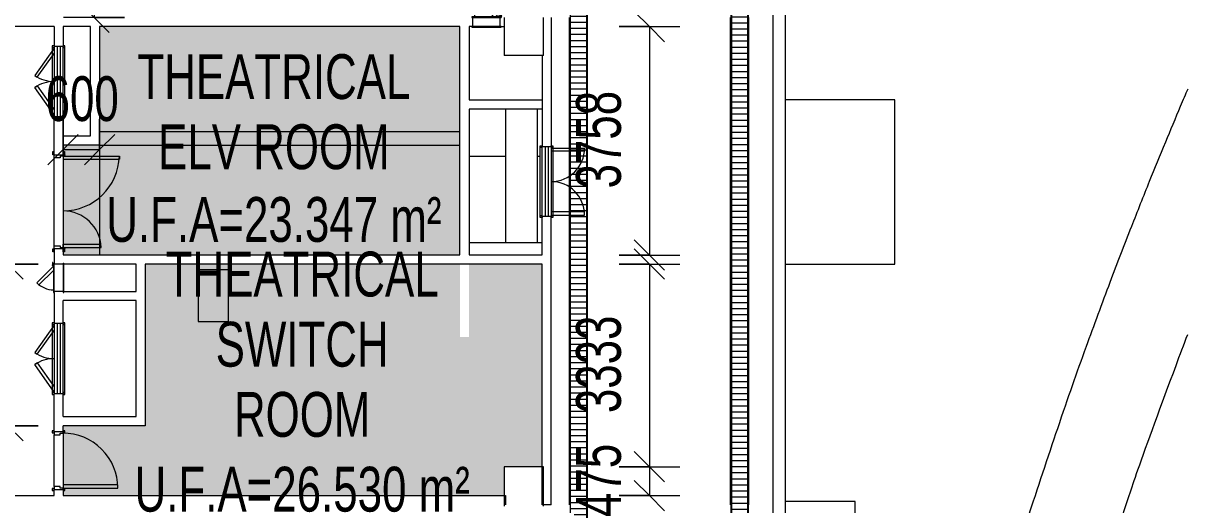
# Model space of a CAD drawing. Header units: millimetres. Extents: x 35540 to 832230, y -10956 to 416550.
# Drawn here: x 153857 to 173004, y 15724 to 23644 of the extents above; entities that cross this region are included whole.
import ezdxf

# ---------------------------------------------------------------- set-up
doc = ezdxf.new("R2010")
doc.units = ezdxf.units.MM
for name, color, linetype, lineweight in [('A-ANNO-DIMS', 211, 'Continuous', 5), ('A-ANNO-DIMS-500', 211, 'Continuous', 5), ('A-AREA-IDEN', 2, 'Continuous', 15), ('A-AREA-PATT', 32, 'Continuous', 5), ('A-DOOR', 31, 'Continuous', 5), ('A-DOOR-FRAM', 31, 'Continuous', 15), ('A-FLOR', 192, 'Continuous', 5), ('A-FLOR-LEVL', 51, 'Continuous', 5), ('A-WALL', 113, 'Continuous', 5), ('Q-CASE', 31, 'Continuous', 5), ('S-COLS', 52, 'Continuous', 5)]:
    doc.layers.add(name, color=color, linetype=linetype, lineweight=lineweight)
doc.styles.add('Arial', font='arial.ttf', dxfattribs={"width": 0.7, "height": 737.649701})
doc.dimstyles.new('Linear_-_1_5mm_Arial', dxfattribs={"dimscale": 304.8, "dimtxt": 750, "dimasz": 1.64042, "dimexe": 1.64042, "dimexo": 0.0625, "dimgap": 0.82021, "dimtad": 1, "dimdec": 0, "dimzin": 0, "dimdsep": 46, "dimtxsty": 'Arial', "dimblk1": 'OBLIQUE', "dimblk2": 'OBLIQUE', "dimsah": 1, "dimcen": 0.09, "dimadec": 0, "dimazin": 0, "dimtfac": 1, "dimtdec": 4, "dimtix": 1, "dimtmove": 0, "dimatfit": 3, "dimfxl": 1.64042, "dimfxlon": 1, "dimtvp": 1, "dimtolj": 1, "dimtzin": 0, "dimarcsym": 2})

# ---------------------------------------------------------------- blocks, each defined once
blk = doc.blocks.new('M_Double-Uneven - _M33_ 1500 x 2200-14592180-1_F U_F_A_')
at = {"layer": 'A-DOOR', "lineweight": 15}
for p, q in [((-1448, 75), (-1398, 75)), ((-1448, -76), (-1448, 75)), ((-1398, 75), (-1398, -24)), ((52, 75), (102, 75)), ((52, -24), (52, 75)), ((102, 75), (102, -76)), ((-1423, -24), (-1423, -76)), ((-1398, -24), (-1423, -24)), ((-1423, -75), (-1423, -698)), ((-1423, -75), (-1372, -75)), ((-1372, -75), (-1372, -698)), ((26, -75), (26, -1000)), ((77, -75), (26, -75)), ((77, -24), (52, -24)), ((77, -76), (77, -24)), ((77, -75), (77, -1000)), ((-1423, -698), (-1401, -698)), ((77, -1000), (26, -1000))]:
    blk.add_line(p, q, dxfattribs=at)
at = {"layer": 'A-DOOR'}
for p, q in [((-1448, -96), (-1485, -96)), ((-1485, -96), (-1485, -101)), ((-1485, -101), (-1448, -101)), ((-1395, -76), (-1448, -76)), ((-1448, -76), (-1448, -99)), ((-1433, -99), (-1433, -81)), ((-1433, -81), (-1395, -81)), ((-1395, -81), (-1395, -76)), ((102, -76), (49, -76)), ((49, -76), (49, -81)), ((49, -81), (87, -81)), ((87, -81), (87, -99)), ((102, -99), (102, -76)), ((139, -96), (102, -96)), ((102, -101), (139, -101)), ((139, -101), (139, -96))]:
    blk.add_line(p, q, dxfattribs=at)
for centre, radius, start, end in [((-1440, -99), 7.5, 199.4712, 360), ((-1440, -99), 7.5, 180, 360), ((-1440, -99), 2, 180, 360), ((-1448, -75), 625, 272.2924, 0), ((102, -75), 925, 180, 268.4513), ((94, -99), 7.5, 180, 340.5288), ((94, -99), 7.5, 180, 0), ((94, -99), 2, 180, 0)]:
    blk.add_arc(centre, radius, start, end, dxfattribs=at)
at = {"layer": 'A-DOOR-FRAM'}
for p, q in [((-1498, 96), (-1448, 96)), ((-1498, 76), (-1498, 96)), ((-1448, 76), (-1498, 76)), ((-1448, 96), (-1448, 76)), ((102, 76), (102, 96)), ((102, 96), (152, 96)), ((152, 76), (102, 76)), ((152, 96), (152, 76)), ((-1498, -76), (-1448, -76)), ((-1498, -96), (-1498, -76)), ((-1485, -96), (-1498, -96)), ((102, -76), (152, -76)), ((152, -96), (139, -96)), ((152, -76), (152, -96))]:
    blk.add_line(p, q, dxfattribs=at)
blk = doc.blocks.new('DLN-Single Door__X01_ - _M05y_ 900 x 2200 _WH_-16935531-1_F U_F_A_')
at = {"layer": 'A-DOOR'}
for p, q in [((-460, 105), (-490, 105)), ((-490, 105), (-490, 75)), ((-490, 75), (-460, 75)), ((-460, 75), (-460, 105)), ((490, 105), (460, 105)), ((460, 105), (460, 75)), ((460, 75), (490, 75)), ((490, 75), (490, 105)), ((-460, -75), (-490, -75)), ((-490, -75), (-490, -105)), ((-490, -105), (-460, -105)), ((-460, -105), (-460, -75)), ((-400, -75), (-450, -75)), ((-450, -75), (-450, -975)), ((-400, -975), (-400, -75)), ((490, -75), (460, -75)), ((460, -75), (460, -105)), ((460, -105), (490, -105)), ((490, -105), (490, -75)), ((-450, -975), (-400, -975))]:
    blk.add_line(p, q, dxfattribs=at)
blk.add_arc((-450, -75), 900, 270, 0.5, dxfattribs=at)
at = {"layer": 'A-DOOR-FRAM'}
for p, q in [((-425, 75), (-475, 75)), ((-475, 75), (-475, -75)), ((-425, -25), (-425, 75)), ((425, 75), (425, -25)), ((475, 75), (425, 75)), ((475, -75), (475, 75)), ((-475, -75), (-450, -75)), ((-450, -75), (-450, -25)), ((-450, -25), (-425, -25)), ((425, -25), (450, -25)), ((450, -25), (450, -75)), ((450, -75), (475, -75))]:
    blk.add_line(p, q, dxfattribs=at)
blk = doc.blocks.new('DLN-Surface Channel-L1 - 300x150 _WD_-12820414-1_F U_F_A_')
at = {"layer": 'Q-CASE'}
h = blk.add_hatch(dxfattribs=at)
h.set_pattern_fill('FP_17', color=256, style=0, pattern_type=2)
h.set_pattern_definition([(90, (73762.67, 0), (-100, 6e-15), [])])
h.paths.add_polyline_path([(-26615, -285), (285, -285), (15, -15), (-26615, -15)], flags=0)
for p, q in [((10, -10), (-26615, -10)), ((15, -15), (-26615, -15)), ((-26615, -285), (285, -285)), ((290, -290), (-26615, -290))]:
    blk.add_line(p, q, dxfattribs=at)
blk = doc.blocks.new('DLN-Surface Channel-S1 - 300x150 _WD_-15637421-1_F U_F_A_')
at = {"layer": 'Q-CASE'}
h = blk.add_hatch(dxfattribs=at)
h.set_pattern_fill('FP_19', color=256, style=0, pattern_type=2)
h.set_pattern_definition([(270, (73747.67, 609.6), (100, 6e-15), [])])
h.paths.add_polyline_path([(21565, -135), (21565, 135), (-21565, 135), (-21565, -135), (20937, -135)], flags=0)
for p, q in [((-21565, 140), (21565, 140)), ((21565, 135), (-21565, 135)), ((-21565, -135), (21565, -135)), ((21565, -140), (-21565, -140))]:
    blk.add_line(p, q, dxfattribs=at)
blk = doc.blocks.new('DLN-Double Door-AP - _AP09_ 1100 x 2100 _WH_-10331310-1_F U_F_A_')
at = {"layer": 'A-DOOR'}
for p, q in [((-550, 625), (-500, 625)), ((-550, 75), (-550, 625)), ((-500, 625), (-500, 75)), ((500, 625), (500, 75)), ((550, 625), (500, 625)), ((550, 75), (550, 625)), ((-575, 75), (575, 75)), ((-575, 25), (-575, 75)), ((-575, -25), (-575, 25)), ((-575, 25), (575, 25)), ((575, 75), (575, 25)), ((575, 25), (575, -25)), ((-575, -75), (-575, -25)), ((-575, -25), (575, -25)), ((575, -75), (-575, -75)), ((575, -25), (575, -75))]:
    blk.add_line(p, q, dxfattribs=at)
for centre, start, end in [((-550, 75), 0.0124, 90), ((550, 75), 90, 179.9876)]:
    blk.add_arc(centre, 550, start, end, dxfattribs=at)
at = {"layer": 'A-DOOR-FRAM'}
for p, q in [((-590, 105), (-560, 105)), ((-590, 75), (-590, 105)), ((-575, 75), (-590, 75)), ((-560, 105), (-560, 75)), ((560, 105), (590, 105)), ((560, 75), (560, 105)), ((590, 75), (575, 75)), ((590, 105), (590, 75)), ((-590, -75), (-575, -75)), ((-590, -105), (-590, -75)), ((-560, -105), (-590, -105)), ((-560, -75), (-560, -105)), ((560, -105), (560, -75)), ((590, -105), (560, -105)), ((575, -75), (590, -75)), ((590, -75), (590, -105))]:
    blk.add_line(p, q, dxfattribs=at)
at = {"layer": 'A-DOOR-FRAM', "lineweight": 5}
for p, q in [((-560, 105), (560, 105)), ((560, -105), (-560, -105))]:
    blk.add_line(p, q, dxfattribs=at)
blk = doc.blocks.new('DLN-Double Door-AP - _AP09_ 1100 x 2100 _WH_-14591878-1_F U_F_A_')
at = {"layer": 'A-DOOR'}
for p, q in [((575, 75), (-575, 75)), ((-575, 75), (-575, 25)), ((-575, 25), (-575, -25)), ((-575, 25), (575, 25)), ((575, 25), (575, 75)), ((575, -25), (575, 25)), ((-575, -25), (-575, -75)), ((-575, -25), (575, -25)), ((-575, -75), (575, -75)), ((-550, -75), (-99, -390)), ((-71, -350), (-463, -75)), ((71, -350), (463, -75)), ((550, -75), (99, -390)), ((575, -75), (575, -25)), ((-99, -390), (-71, -350)), ((99, -390), (71, -350))]:
    blk.add_line(p, q, dxfattribs=at)
for centre, start, end in [((-550, -75), 325, 359.9926), ((550, -75), 180.0074, 215)]:
    blk.add_arc(centre, 550, start, end, dxfattribs=at)
at = {"layer": 'A-DOOR-FRAM'}
for p, q in [((-560, 105), (-590, 105)), ((-590, 105), (-590, 75)), ((-590, 75), (-575, 75)), ((-560, 75), (-560, 105)), ((560, 105), (560, 75)), ((590, 105), (560, 105)), ((575, 75), (590, 75)), ((590, 75), (590, 105)), ((-575, -75), (-590, -75)), ((-590, -75), (-590, -105)), ((-590, -105), (-560, -105)), ((-560, -105), (-560, -75)), ((560, -75), (560, -105)), ((560, -105), (590, -105)), ((590, -75), (575, -75)), ((590, -105), (590, -75))]:
    blk.add_line(p, q, dxfattribs=at)
at = {"layer": 'A-DOOR-FRAM', "lineweight": 5}
for p, q in [((560, 105), (-560, 105)), ((-560, -105), (560, -105))]:
    blk.add_line(p, q, dxfattribs=at)
blk = doc.blocks.new('DLN-Access Panel__AP01_ - _AP01_ 400 x 1100 _WH_-13598981-1_F U_F_A_')
at = {"layer": 'A-DOOR'}
for p, q in [((-240, 75), (-240, 85)), ((240, 85), (-240, 85)), ((-240, 75), (240, 75)), ((240, 75), (240, 85)), ((-215, -95), (-253, -95)), ((-253, -95), (-253, -100)), ((-253, -100), (-215, -100)), ((-240, -85), (-240, -75)), ((240, -75), (-240, -75)), ((-240, -85), (240, -85)), ((-215, -85), (-215, -97)), ((-200, -97), (-200, -85)), ((-190, -85), (83, -358)), ((118, -322), (-119, -85)), ((240, -85), (240, -75)), ((83, -358), (118, -322))]:
    blk.add_line(p, q, dxfattribs=at)
for centre, radius, start, end in [((-208, -97), 7.5, 199.4712, 360), ((-208, -97), 7.5, 180, 0), ((-208, -97), 7.5, 199.4712, 360), ((-208, -97), 7.5, 195, 0), ((-208, -97), 2, 180, 360), ((-208, -97), 2, 180, 360), ((-200, -75), 400, 315, 358.5193)]:
    blk.add_arc(centre, radius, start, end, dxfattribs=at)
at = {"layer": 'A-DOOR-FRAM', "lineweight": 5}
for p, q in [((-225, 75), (-225, -75)), ((225, 75), (225, -75))]:
    blk.add_line(p, q, dxfattribs=at)
blk = doc.blocks.new('DLN-Access Panel__AP01_ - _AP01_ 400 x 1100 _WH_-13776948-1_F U_F_A_')
at = {"layer": 'A-DOOR'}
for p, q in [((-240, 75), (-240, 85)), ((240, 85), (-240, 85)), ((-240, 75), (240, 75)), ((240, 75), (240, 85)), ((-215, -95), (-253, -95)), ((-253, -95), (-253, -100)), ((-253, -100), (-215, -100)), ((-240, -85), (-240, -75)), ((240, -75), (-240, -75)), ((-240, -85), (240, -85)), ((-215, -85), (-215, -97)), ((-200, -97), (-200, -85)), ((-190, -85), (83, -358)), ((118, -322), (-119, -85)), ((240, -85), (240, -75)), ((83, -358), (118, -322))]:
    blk.add_line(p, q, dxfattribs=at)
for centre, radius, start, end in [((-208, -97), 7.5, 199.4712, 360), ((-208, -97), 7.5, 180, 0), ((-208, -97), 7.5, 199.4712, 360), ((-208, -97), 7.5, 195, 0), ((-208, -97), 2, 180, 360), ((-208, -97), 2, 180, 360), ((-200, -75), 400, 315, 358.5193)]:
    blk.add_arc(centre, radius, start, end, dxfattribs=at)
at = {"layer": 'A-DOOR-FRAM', "lineweight": 5}
for p, q in [((-225, 75), (-225, -75)), ((225, 75), (225, -75))]:
    blk.add_line(p, q, dxfattribs=at)
blk = doc.blocks.new('DIMBLOCK63-1_F U_F_A_')
at = {"layer": 'A-ANNO-DIMS-500'}
for p, q in [((155020, 31457), (154770, 31707)), ((155520, 31457), (154520, 31457)), ((155020, 31457), (155020, 23740)), ((155020, 31457), (155270, 31207)), ((155020, 31457), (155520, 31457)), ((155020, 23740), (154770, 23990)), ((155520, 23740), (154520, 23740)), ((155020, 23740), (155270, 23490)), ((155020, 23740), (155520, 23740))]:
    blk.add_line(p, q, dxfattribs=at)
at = {"layer": 'A-ANNO-DIMS-500', "color": 0, "insert": (153813, 26814), "char_height": 737.6, "width": 1883.08, "attachment_point": 1, "rotation": 90, "line_spacing_factor": 0.938532, "style": 'Arial'}
blk.add_mtext('7717', dxfattribs=at)
blk = doc.blocks.new('_Oblique')
at = {"color": 0, "linetype": 'ByBlock', "lineweight": -2}
blk.add_line((-0.5, -0.5), (0.5, 0.5), dxfattribs=at)
blk = doc.blocks.new('DIMBLOCK66-1_F U_F_A_')
at = {"layer": 'A-ANNO-DIMS-500'}
for p, q in [((164153, 23590), (163903, 23840)), ((163653, 23590), (164653, 23590)), ((164153, 23590), (163653, 23590)), ((164153, 23590), (164153, 19832)), ((164153, 23590), (164403, 23340)), ((164153, 19832), (163903, 20082)), ((163653, 19832), (164653, 19832)), ((164153, 19832), (163653, 19832)), ((164153, 19832), (164403, 19582))]:
    blk.add_line(p, q, dxfattribs=at)
at = {"layer": 'A-ANNO-DIMS-500', "color": 0, "insert": (162946, 20927), "char_height": 737.6, "width": 1883.08, "attachment_point": 1, "rotation": 90, "line_spacing_factor": 0.938532, "style": 'Arial'}
blk.add_mtext('3758', dxfattribs=at)
blk = doc.blocks.new('DIMBLOCK67-1_F U_F_A_')
at = {"layer": 'A-ANNO-DIMS-500'}
for p, q in [((164153, 19682), (163903, 19932)), ((163653, 19682), (164653, 19682)), ((164153, 19682), (163653, 19682)), ((164153, 19682), (164153, 16349)), ((164153, 19682), (164403, 19432)), ((164153, 16349), (163903, 16599)), ((163653, 16349), (164653, 16349)), ((164153, 16349), (163653, 16349)), ((164153, 16349), (164403, 16099))]:
    blk.add_line(p, q, dxfattribs=at)
at = {"layer": 'A-ANNO-DIMS-500', "color": 0, "insert": (162946, 17231), "char_height": 737.6, "width": 1883.08, "attachment_point": 1, "rotation": 90, "line_spacing_factor": 0.938532, "style": 'Arial'}
blk.add_mtext('3333', dxfattribs=at)
blk = doc.blocks.new('DIMBLOCK68-1_F U_F_A_')
at = {"layer": 'A-ANNO-DIMS-500'}
for p, q in [((164153, 16349), (163903, 16599)), ((163653, 16349), (164653, 16349)), ((164153, 16349), (163653, 16349)), ((164153, 16349), (164153, 15874)), ((164153, 16349), (164403, 16099)), ((164153, 15874), (163903, 16124)), ((163653, 15874), (164653, 15874)), ((164153, 15874), (163653, 15874)), ((164153, 15874), (164403, 15624))]:
    blk.add_line(p, q, dxfattribs=at)
at = {"layer": 'A-ANNO-DIMS-500', "color": 0, "insert": (162946, 15523), "char_height": 737.6, "width": 1412.31, "attachment_point": 1, "rotation": 90, "line_spacing_factor": 0.938532, "style": 'Arial'}
blk.add_mtext('475', dxfattribs=at)
blk = doc.blocks.new('DIMBLOCK83-1_F U_F_A_')
at = {"layer": 'A-ANNO-DIMS-500'}
for p, q in [((154512, 22066), (154512, 21066)), ((154512, 21566), (154512, 22066)), ((155112, 22066), (155112, 21066)), ((155112, 21566), (155112, 22066)), ((154512, 21566), (154762, 21816)), ((155112, 21566), (155362, 21816)), ((154512, 21566), (154262, 21316)), ((154512, 21566), (155112, 21566)), ((155112, 21566), (154862, 21316))]:
    blk.add_line(p, q, dxfattribs=at)
at = {"layer": 'A-ANNO-DIMS-500', "color": 0, "insert": (154224, 22773), "char_height": 737.6, "width": 1412.31, "attachment_point": 1, "line_spacing_factor": 0.938532, "style": 'Arial'}
blk.add_mtext('600', dxfattribs=at)
blk = doc.blocks.new('DIMBLOCK92-1_F U_F_A_')
at = {"layer": 'A-ANNO-DIMS-500'}
for p, q in [((153604, 19682), (153354, 19932)), ((154104, 19682), (153104, 19682)), ((153604, 17024), (153604, 19682)), ((153604, 19682), (153854, 19432)), ((153604, 19682), (154104, 19682)), ((153604, 17024), (153354, 17274)), ((154104, 17024), (153104, 17024)), ((153604, 17024), (153854, 16774)), ((153604, 17024), (154104, 17024))]:
    blk.add_line(p, q, dxfattribs=at)
at = {"layer": 'A-ANNO-DIMS-500', "color": 0, "insert": (152397, 17569), "char_height": 737.6, "width": 1883.08, "attachment_point": 1, "rotation": 90, "line_spacing_factor": 0.938532, "style": 'Arial'}
blk.add_mtext('2658', dxfattribs=at)

msp = doc.modelspace()

# ---------------------------------------------------------------- hatches: boundary and pattern name
at = {"layer": 'A-AREA-PATT'}
for points in [[(154513.2, 19832.3), (161037, 19832.3), (161037, 23590.5), (155112, 23590.5), (155109.3, 21632.3), (154512, 21632.3), (154513.2, 21532.3), (154533.2, 21532.3), (154533.2, 21467.3), (154518.2, 21467.3), (154513.2, 21457.3), (154512, 21457.3), (154513.2, 19984.8), (154518.2, 19984.8), (154518.2, 19947.3), (154535.7, 19947.3), (154533.2, 19882.3), (154513.2, 19882.3), (154512, 19832.3)], [(155395.9, 15874.2), (161762, 15879.5), (161762, 16349.2), (162387, 16349.2), (162387, 19682.3), (161187, 19682.3), (161187, 18482.3), (161037, 18482.3), (161037, 19682.3), (155862, 19682.3), (155862, 17024.2), (154512, 17024.2), (154512, 16939.2), (154542, 16939.2), (154542, 16909.2), (154512, 16909.2), (154512, 15989.2), (154542, 15989.2), (154542, 15959.2), (154512, 15959.2), (154512, 15874.2), (154962, 15874.2)]]:
    msp.add_hatch(color=231, dxfattribs=at).paths.add_polyline_path(points, flags=0)

# ---------------------------------------------------------------- linework, layer by layer
at = {"layer": 'A-FLOR'}
for p, q in [((161787, 22232.3), (161787, 20033.8)), ((162312, 20033.8), (162312, 22232.3)), ((168187, 22382.3), (166387, 22382.3)), ((168187, 19682.3), (168187, 22382.3)), ((155112, 21865.5), (161037, 21865.5)), ((155112, 21640.5), (155112, 19832.3)), ((155112, 21640.5), (161037, 21640.5)), ((161187, 21457.5), (161787, 21457.5)), ((162312, 21457.5), (162357, 21457.5)), ((162387, 20033.8), (161187, 20033.8)), ((157230.1, 19589.3), (156730.1, 19589.3)), ((156730.1, 19589.3), (156730.1, 18739.3)), ((157230.1, 18739.3), (157230.1, 19589.3)), ((166387, 19682.3), (168187, 19682.3)), ((156730.1, 18739.3), (157230.1, 18739.3)), ((167537, 15777.5), (166387, 15777.5)), ((167537, 13127.5), (167537, 15777.5))]:
    msp.add_line(p, q, dxfattribs=at)
for points, knots in [([(173003.8, 22561.2), (172966.6, 22474.6), (172853, 22208.2), (172605.9, 21613.2), (172376.5, 21054.6), (172034.8, 20194.4), (171733.3, 19413), (171269.3, 18157), (170925.6, 17180.9), (170333.4, 15391.3), (170109.5, 14677.3), (169828.6, 13727.3), (169610.6, 12957), (169394.2, 12149), (169172.7, 11259.7), (168959.6, 10336.2), (168855.8, 9847.3), (168771.8, 9414.7), (168707, 9004.9), (168652.9, 8535.9), (168638.7, 8300.7), (168628.7, 8013.1), (168632, 7826), (168647.5, 7530.5), (168686.2, 7216.5), (168749.9, 6869.8), (168798, 6702.4), (168902, 6382.3), (169018.3, 6067.8), (169133.1, 5734.5), (169175.5, 5586.9), (169211.4, 5418.1), (169228.9, 5294.1), (169236.2, 5210.8), (169240.1, 5099.6), (169237.6, 4956.9), (169228, 4819.9)], [68.8790063, 68.8790063, 68.8790063, 68.8790063, 70.0004602, 71.9823231, 74.4305412, 77.0179211, 80.408721, 83.9188513, 88.5739935, 92.5835625, 96.5449139, 99.32071, 102.1929498, 104.9840031, 107.9361103, 110.5201242, 112.5841572, 114.0655926, 115.5168852, 116.7439619, 117.8321531, 118.6087429, 119.4512491, 120.3250828, 121.3797012, 122.3012535, 123.2448038, 124.1695397, 125.289285, 126.2089596, 126.9508173, 127.4442102, 127.861138, 128.2110195, 128.5799775, 129.0077423, 129.0077423, 129.0077423, 129.0077423]), ([(170090.3, 4934.1), (170109.7, 5210.1), (170170.2, 6001.7), (170222.3, 6683.8), (170283.8, 7433.3), (170380.4, 8535.2), (170457, 9262.6), (170540.9, 9945.2), (170617.6, 10428.7), (170731.2, 11144.8), (170906.1, 11967.1), (171011.4, 12462.2), (171114.4, 12846.1), (171348.3, 13718.3), (171619.2, 14604.1), (171967.7, 15656.1), (172141.1, 16189.3), (172636.5, 17549.7), (172940.5, 18358.6), (173003.8, 18525.8)], [-188.4310228, -188.4310228, -188.4310228, -188.4310228, -186.5100192, -184.0686857, -181.2856562, -178.4507867, -175.6862989, -173.59668, -171.5141716, -169.2640564, -166.995846, -165.0861897, -163.1083887, -160.6706426, -157.4547678, -154.6136527, -150.5561815, -145.4814255, -144.1283601, -144.1283601, -144.1283601, -144.1283601])]:
    msp.add_open_spline(points, degree=3, knots=knots, dxfattribs=at)
at = {"layer": 'A-FLOR-LEVL'}
for p, q in [((162837, 15724.2), (162837, 23740.5)), ((163137, 15724.2), (163137, 23740.5)), ((165487, 15724.2), (165487, 23740.5)), ((165787, 15724.2), (165787, 23740.5))]:
    msp.add_line(p, q, dxfattribs=at)
at = {"layer": 'A-WALL', "color": 9}
for p, q in [((166187, 4857.5), (166187, 31207.5)), ((166387, 31007.5), (166387, 4657.5))]:
    msp.add_line(p, q, dxfattribs=at)
at = {"layer": 'A-WALL', "lineweight": 18}
for p, q in [((154362, 23590.5), (152587, 23590.5)), ((154362, 23590.5), (154362, 23275.5)), ((154512, 23590.5), (154512, 23275.5)), ((154962, 23590.5), (154512, 23590.5)), ((154962, 21790.5), (154962, 23590.5)), ((161037, 23590.5), (155112, 23590.5)), ((155112, 23590.5), (155112, 21640.5)), ((161037, 19832.3), (161037, 23590.5)), ((161234.5, 23590.5), (161187, 23590.5)), ((161187, 23590.5), (161187, 22382.3)), ((161714.5, 23590.5), (161762, 23590.5)), ((162537, 23740.5), (162537, 21629.8)), ((162387, 23115.8), (162387, 21629.8)), ((161187, 22382.3), (162387, 22382.3)), ((162387, 22232.3), (161187, 22232.3)), ((161187, 22232.3), (161187, 19832.3)), ((154362, 21482.3), (154362, 22095.5)), ((154512, 21790.5), (154512, 22095.5)), ((154512, 21790.5), (154962, 21790.5)), ((154512, 21482.3), (154512, 21640.5)), ((155112, 21640.5), (154512, 21640.5)), ((162387, 19832.3), (162387, 20449.8)), ((162537, 15724.2), (162537, 20449.8)), ((154362, 19932.3), (154362, 19697.3)), ((154512, 19932.3), (154512, 19832.3)), ((154512, 19832.3), (161037, 19832.3)), ((161187, 19832.3), (162387, 19832.3)), ((155712, 19682.3), (154522, 19682.3)), ((155712, 19232.3), (155712, 19682.3)), ((162387, 19682.3), (155862, 19682.3)), ((155862, 19682.3), (155862, 17024.2)), ((162387, 15724.2), (162387, 19682.3)), ((154362, 19217.3), (154362, 18718.2)), ((154522, 19232.3), (155712, 19232.3)), ((154512, 18718.2), (154512, 19082.3)), ((155712, 19082.3), (154512, 19082.3)), ((155712, 17174.2), (155712, 19082.3)), ((154362, 16939.2), (154362, 17538.2)), ((154512, 17174.2), (154512, 17538.2)), ((154512, 17174.2), (155712, 17174.2)), ((154512, 16939.2), (154512, 17024.2)), ((155862, 17024.2), (154512, 17024.2)), ((154362, 15874.2), (154362, 15959.2)), ((154512, 15959.2), (154512, 15874.2)), ((152587, 15874.2), (154362, 15874.2)), ((154512, 15874.2), (157162, 15874.2)), ((162537, 15724.2), (162387, 15724.2))]:
    msp.add_line(p, q, dxfattribs=at)
at = {"layer": 'A-WALL'}
for p, q in [((154512, 21457.3), (154512, 19957.3)), ((154362, 19982.3), (154362, 21432.3)), ((154362, 16024.2), (154362, 16874.2)), ((154512, 16899.2), (154512, 15999.2))]:
    msp.add_line(p, q, dxfattribs=at)
at = {"layer": 'A-WALL', "color": 253, "lineweight": 20}
for p, q in [((157162, 15874.2), (161787, 15874.2)), ((161787, 15874.2), (161787, 15724.2))]:
    msp.add_line(p, q, dxfattribs=at)
at = {"layer": 'S-COLS', "color": 9}
for p, q in [((161762, 23740.5), (161762, 23590.5)), ((162412, 23115.8), (162412, 23740.5)), ((162412, 23115.8), (162387, 23115.8))]:
    msp.add_line(p, q, dxfattribs=at)
at = {"layer": 'S-COLS', "color": 253, "lineweight": 20}
for p, q in [((161762, 23590.5), (161762, 23115.8)), ((162387, 23115.8), (161762, 23115.8)), ((162412, 16349.2), (161762, 16349.2)), ((161762, 16349.2), (161762, 15699.2)), ((162412, 15699.2), (162412, 16349.2))]:
    msp.add_line(p, q, dxfattribs=at)

# ---------------------------------------------------------------- block references
at = {"layer": 'A-DOOR'}
for name, p, rotation in [('DLN-Access Panel__AP01_ - _AP01_ 400 x 1100 _WH_-13598981-1_F U_F_A_', (161474.5, 23665.5), 180), ('DLN-Double Door-AP - _AP09_ 1100 x 2100 _WH_-14591878-1_F U_F_A_', (154437, 22685.5), 270), ('M_Double-Uneven - _M33_ 1500 x 2200-14592180-1_F U_F_A_', (154437, 21380.3), 90.00000000000001), ('DLN-Double Door-AP - _AP09_ 1100 x 2100 _WH_-10331310-1_F U_F_A_', (162462, 21039.8), 269.9999999999999), ('DLN-Access Panel__AP01_ - _AP01_ 400 x 1100 _WH_-13776948-1_F U_F_A_', (154437, 19457.3), 270), ('DLN-Double Door-AP - _AP09_ 1100 x 2100 _WH_-14591878-1_F U_F_A_', (154437, 18128.2), 270), ('DLN-Single Door__X01_ - _M05y_ 900 x 2200 _WH_-16935531-1_F U_F_A_', (154437, 16449.2), 90.00000000000001)]:
    msp.add_blockref(name, p, dxfattribs=dict(at, rotation=rotation))
at = {"layer": 'Q-CASE'}
for name, p, rotation in [('DLN-Surface Channel-S1 - 300x150 _WD_-15637421-1_F U_F_A_', (165637, 27132.6), 269.9999999999994), ('DLN-Surface Channel-L1 - 300x150 _WD_-12820414-1_F U_F_A_', (162837, 34332.5), 89.99999999999955)]:
    msp.add_blockref(name, p, dxfattribs=dict(at, rotation=rotation))

# ---------------------------------------------------------------- texts
at = {"layer": 'A-AREA-IDEN', "lineweight": 5, "char_height": 737.65, "attachment_point": 2, "line_spacing_factor": 0.938532, "style": 'Arial'}
for s, insert, width in [('THEATRICAL\\PELV ROOM', (157977.4, 23135.7), 5292), ('U.F.A=23.347 m²', (157977.4, 20785.7), 6507), ('THEATRICAL\\PSWITCH\\PROOM', (158442.6, 19887), 5292), ('U.F.A=26.530 m²', (158442.6, 16348.5), 6507)]:
    msp.add_mtext(s, dxfattribs=dict(at, insert=insert, width=width))

# ---------------------------------------------------------------- dimensions: what is measured, and where the dimension line sits
at = {"layer": 'A-ANNO-DIMS'}
for base, p1, p2, override, picture, middle in [((155020.3, 23740.5), (155520.3, 31457.5), (155520.3, 23740.5), {"dimpost": '<>', "dimfxl": 7717}, 'DIMBLOCK63-1_F U_F_A_', (154399.9, 27599)), ((164152.9, 19832.3), (163652.9, 23590.5), (163652.9, 19832.3), {"dimpost": '<>', "dimfxl": 3758.166667}, 'DIMBLOCK66-1_F U_F_A_', (163526, 21711.4)), ((153604.4, 19682.3), (154104.4, 17024.2), (154104.4, 19682.3), {"dimpost": '<>', "dimfxl": 2658.166667}, 'DIMBLOCK92-1_F U_F_A_', (152977.7, 18353.2)), ((164152.9, 16349.2), (163652.9, 19682.3), (163652.9, 16349.2), {"dimpost": '<>', "dimfxl": 3333.166667}, 'DIMBLOCK67-1_F U_F_A_', (163526, 18015.7)), ((164152.9, 15874.2), (163652.9, 16349.2), (163652.9, 15874.2), {"dimpost": '<>', "dimfxl": 475}, 'DIMBLOCK68-1_F U_F_A_', (163527.7, 16111.7))]:
    dim = msp.add_linear_dim(base=base, p1=p1, p2=p2, angle=90, dimstyle='Linear_-_1_5mm_Arial', override=override, dxfattribs=at)
    dim.commit()
    dim.dimension.update_dxf_attribs({"geometry": picture, "text_midpoint": middle})
dim = msp.add_linear_dim(base=(155112, 21565.8), p1=(154512, 22065.8), p2=(155112, 22065.8), dimstyle='Linear_-_1_5mm_Arial', override={"dimpost": '<>', "dimfxl": 600}, dxfattribs=at)
dim.commit()
dim.dimension.update_dxf_attribs({"geometry": 'DIMBLOCK83-1_F U_F_A_', "text_midpoint": (154812, 22192.4)})

doc.saveas('drawing.dxf')
